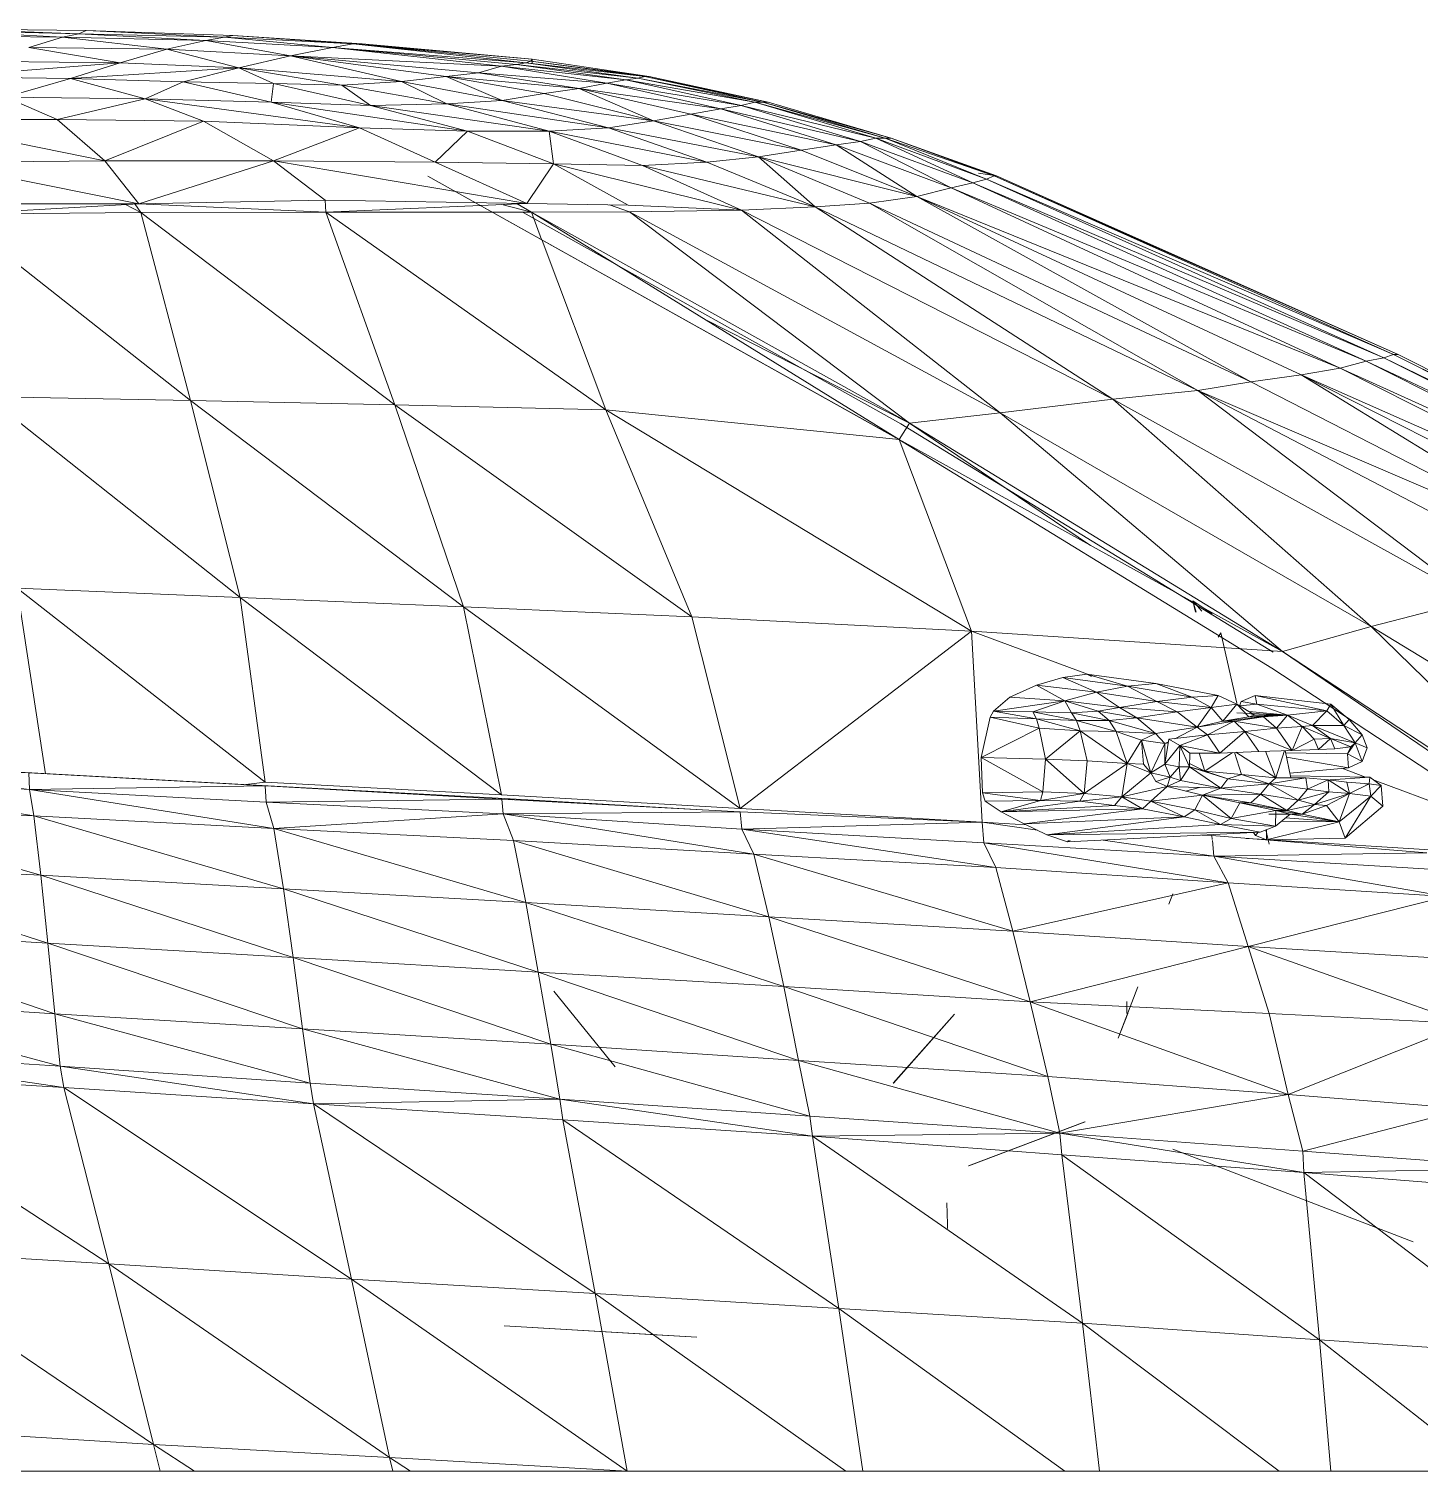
# Model space of a CAD drawing. Header units: inches. Extents: x 9610 to 15331, y -316 to 681.
# Drawn here: x 15116.47 to 15147.54, y 0 to 32.22 of the extents above; entities that cross this region are included whole.
import ezdxf

# ---------------------------------------------------------------- set-up
doc = ezdxf.new("R2010")
doc.units = ezdxf.units.IN
doc.header["$MEASUREMENT"] = 0
doc.linetypes.add('Aligning Line 1_8_', pattern=[0.25, 0.125, -0.125])
doc.linetypes.add('Grid Line 1_2_', pattern=[0.875, 0.5, -0.125, 0.125, -0.125])
for name, color, linetype, lineweight in [('0-2', 55, 'Continuous', 9), ('0-4', 130, 'Continuous', 5), ('A-FLOR-LEVL-1', 51, 'Grid Line 1_2_', 9), ('A-GENM', 5, 'Continuous', 9), ('C-TOPO-2', 55, 'Continuous', 9), ('G-ANNO-SYMB', 111, 'Aligning Line 1_8_', 9)]:
    doc.layers.add(name, color=color, linetype=linetype, lineweight=lineweight)

# ---------------------------------------------------------------- blocks, each defined once
blk = doc.blocks.new('Land_Rover_Evoque_-_SUV_Car_Vehicle_Automobile_13067 - Land Rover EVOQUE_dwg-1230547-BUILDING SECTION - NORTH_SOUTH AT ELEVATOR AND COURTYARD - LOOKING EAST')
at = {"layer": 'A-GENM'}
for p, q in [((-2004.269, 32.036), (-2007.426, 32.072)), ((-2003.904, 32.112), (-2007.105, 32.187)), ((-2007.105, 32.187), (-2004.269, 32.036)), ((-2006.985, 32.224), (-2003.74, 32.188)), ((-2006.985, 32.224), (-2003.904, 32.112)), ((-2004.269, 32.036), (-2005.021, 31.806)), ((-2003.904, 32.112), (-2004.269, 32.036)), ((-2004.269, 32.036), (-2001.94, 31.77)), ((-2004.269, 32.036), (-2001.068, 31.962)), ((-2003.74, 32.188), (-2003.904, 32.112)), ((-2003.904, 32.112), (-2000.651, 32.038)), ((-2003.904, 32.112), (-2001.068, 31.962)), ((-2003.74, 32.188), (-2000.467, 32.075)), ((-2003.74, 32.188), (-2000.651, 32.038)), ((-2001.94, 31.77), (-2001.068, 31.962)), ((-2000.651, 32.038), (-2001.068, 31.962)), ((-1999.178, 31.619), (-2001.068, 31.962)), ((-1998.24, 31.81), (-2001.068, 31.962)), ((-2000.467, 32.075), (-2000.651, 32.038)), ((-1998.24, 31.81), (-2000.651, 32.038)), ((-1997.778, 31.887), (-2000.651, 32.038)), ((-1997.572, 31.886), (-2000.467, 32.075)), ((-1997.778, 31.887), (-2000.467, 32.075)), ((-2002.979, 31.463), (-2005.021, 31.806)), ((-2001.94, 31.77), (-2005.021, 31.806)), ((-2002.979, 31.463), (-2001.94, 31.77)), ((-2000.329, 31.35), (-2001.94, 31.77)), ((-1999.178, 31.619), (-2001.94, 31.77)), ((-2000.329, 31.35), (-1999.178, 31.619)), ((-1999.178, 31.619), (-1998.24, 31.81)), ((-1996.697, 31.046), (-1999.178, 31.619)), ((-1999.178, 31.619), (-1995.696, 31.161)), ((-1999.178, 31.619), (-1994.977, 31.238)), ((-1999.178, 31.619), (-1994.462, 31.392)), ((-1998.24, 31.81), (-1997.778, 31.887)), ((-1994.462, 31.392), (-1998.24, 31.81)), ((-1998.24, 31.81), (-1994.128, 31.43)), ((-1998.24, 31.81), (-1993.921, 31.468)), ((-1993.921, 31.468), (-1997.778, 31.887)), ((-1997.778, 31.887), (-1993.807, 31.505)), ((-1997.778, 31.887), (-1993.778, 31.543)), ((-1997.778, 31.887), (-1997.572, 31.886)), ((-1993.778, 31.543), (-1997.572, 31.886)), ((-2006.871, 31.153), (-2002.979, 31.463)), ((-2005.926, 31.499), (-2002.979, 31.463)), ((-2002.979, 31.463), (-2004.089, 31.117)), ((-2004.089, 31.117), (-2000.329, 31.35)), ((-2002.979, 31.463), (-2000.329, 31.35)), ((-2000.329, 31.35), (-2001.57, 31.043)), ((-2000.329, 31.35), (-1999.558, 31.006)), ((-2000.329, 31.35), (-1998.03, 30.969)), ((-2000.329, 31.35), (-1996.697, 31.046)), ((-1994.977, 31.238), (-1994.462, 31.392)), ((-1994.462, 31.392), (-1994.128, 31.43)), ((-1994.462, 31.392), (-1992.113, 31.01)), ((-1994.462, 31.392), (-1991.689, 31.086)), ((-1994.128, 31.43), (-1993.921, 31.468)), ((-1994.128, 31.43), (-1993.921, 31.468)), ((-1994.128, 31.43), (-1991.689, 31.086)), ((-1994.128, 31.43), (-1991.42, 31.123)), ((-1993.921, 31.468), (-1993.807, 31.505)), ((-1993.921, 31.468), (-1993.807, 31.505)), ((-1993.921, 31.468), (-1991.42, 31.123)), ((-1993.921, 31.468), (-1991.262, 31.162)), ((-1993.807, 31.505), (-1993.778, 31.543)), ((-1993.807, 31.505), (-1993.778, 31.543)), ((-1993.807, 31.505), (-1991.162, 31.161)), ((-1993.807, 31.505), (-1991.262, 31.162)), ((-1993.778, 31.543), (-1991.162, 31.161)), ((-1993.778, 31.448), (-1993.778, 31.543)), ((-2006.871, 31.153), (-2004.089, 31.117)), ((-2006.871, 31.153), (-2004.089, 31.117)), ((-2004.089, 31.117), (-2005.534, 30.694)), ((-2004.089, 31.117), (-2001.57, 31.043)), ((-2004.089, 31.117), (-2002.42, 30.658)), ((-2004.089, 31.117), (-2001.57, 31.043)), ((-2001.57, 31.043), (-2002.42, 30.658)), ((-2001.57, 31.043), (-1999.558, 31.006)), ((-2001.57, 31.043), (-1999.606, 30.583)), ((-2001.57, 31.043), (-1999.558, 31.006)), ((-1999.558, 31.006), (-1999.606, 30.583)), ((-1999.558, 31.006), (-1998.03, 30.969)), ((-1999.558, 31.006), (-1997.386, 30.509)), ((-1999.558, 31.006), (-1998.03, 30.969)), ((-1998.03, 30.969), (-1996.697, 31.046)), ((-1998.03, 30.969), (-1996.697, 31.046)), ((-1998.03, 30.969), (-1997.386, 30.509)), ((-1998.03, 30.969), (-1995.686, 30.548)), ((-1996.697, 31.046), (-1995.696, 31.161)), ((-1996.697, 31.046), (-1995.696, 31.161)), ((-1996.697, 31.046), (-1995.686, 30.548)), ((-1996.697, 31.046), (-1994.447, 30.625)), ((-1995.696, 31.161), (-1994.977, 31.238)), ((-1995.696, 31.161), (-1994.977, 31.238)), ((-1995.696, 31.161), (-1994.447, 30.625)), ((-1995.696, 31.161), (-1993.511, 30.779)), ((-1995.696, 31.161), (-1992.728, 30.894)), ((-1994.977, 31.238), (-1992.728, 30.894)), ((-1994.977, 31.238), (-1992.113, 31.01)), ((-1992.728, 30.894), (-1992.113, 31.01)), ((-1992.113, 31.01), (-1991.689, 31.086)), ((-1992.113, 31.01), (-1989.563, 30.435)), ((-1992.113, 31.01), (-1989.112, 30.512)), ((-1991.689, 31.086), (-1991.42, 31.123)), ((-1989.112, 30.512), (-1991.689, 31.086)), ((-1991.689, 31.086), (-1988.805, 30.588)), ((-1991.42, 31.123), (-1991.262, 31.162)), ((-1988.805, 30.588), (-1991.42, 31.123)), ((-1991.42, 31.123), (-1988.629, 30.588)), ((-1991.162, 31.161), (-1991.262, 31.162)), ((-1988.509, 30.587), (-1991.262, 31.162)), ((-1988.629, 30.588), (-1991.262, 31.162)), ((-1991.162, 31.161), (-1988.509, 30.587)), ((-2005.534, 30.694), (-2004.388, 30.196)), ((-2005.534, 30.694), (-2002.42, 30.658)), ((-2004.388, 30.196), (-2002.42, 30.658)), ((-2002.42, 30.658), (-2001.118, 30.16)), ((-2002.42, 30.658), (-1997.638, 30.009)), ((-2002.42, 30.658), (-1999.606, 30.583)), ((-1995.686, 30.548), (-1994.447, 30.625)), ((-1994.447, 30.625), (-1993.511, 30.779)), ((-1992.071, 30.012), (-1994.447, 30.625)), ((-1994.447, 30.625), (-1991.069, 30.166)), ((-1993.511, 30.779), (-1992.728, 30.894)), ((-1993.511, 30.779), (-1991.069, 30.166)), ((-1992.728, 30.894), (-1991.069, 30.166)), ((-1992.728, 30.894), (-1990.232, 30.321)), ((-1992.728, 30.894), (-1989.563, 30.435)), ((-1997.638, 30.009), (-1999.606, 30.583)), ((-1999.606, 30.583), (-1995.222, 29.934)), ((-1999.606, 30.583), (-1997.386, 30.509)), ((-1997.386, 30.509), (-1995.686, 30.548)), ((-1995.222, 29.934), (-1997.386, 30.509)), ((-1997.386, 30.509), (-1993.401, 29.935)), ((-1993.401, 29.935), (-1995.686, 30.548)), ((-1995.686, 30.548), (-1992.071, 30.012)), ((-1991.069, 30.166), (-1990.232, 30.321)), ((-1990.232, 30.321), (-1989.563, 30.435)), ((-1990.232, 30.321), (-1987.773, 29.516)), ((-1990.232, 30.321), (-1986.986, 29.631)), ((-1989.563, 30.435), (-1989.112, 30.512)), ((-1989.563, 30.435), (-1986.986, 29.631)), ((-1989.563, 30.435), (-1986.448, 29.707)), ((-1989.112, 30.512), (-1988.805, 30.588)), ((-1989.112, 30.512), (-1986.448, 29.707)), ((-1989.112, 30.512), (-1986.104, 29.784)), ((-1988.805, 30.588), (-1988.629, 30.588)), ((-1988.805, 30.588), (-1986.104, 29.784)), ((-1988.805, 30.588), (-1985.893, 29.783)), ((-1988.509, 30.587), (-1988.629, 30.588)), ((-1985.76, 29.782), (-1988.629, 30.588)), ((-1988.629, 30.588), (-1985.893, 29.783)), ((-1988.509, 30.587), (-1985.76, 29.782)), ((-2007.883, 30.193), (-2004.388, 30.196)), ((-2007.883, 30.193), (-2003.321, 29.275)), ((-2004.388, 30.196), (-2001.118, 30.16)), ((-2004.388, 30.196), (-2003.321, 29.275)), ((-2001.118, 30.16), (-2003.321, 29.275)), ((-2001.118, 30.16), (-1997.638, 30.009)), ((-2001.118, 30.16), (-1999.556, 29.278)), ((-1997.638, 30.009), (-1999.556, 29.278)), ((-1997.638, 30.009), (-1995.222, 29.934)), ((-1997.638, 30.009), (-1995.942, 29.242)), ((-1993.401, 29.935), (-1992.071, 30.012)), ((-1992.071, 30.012), (-1991.069, 30.166)), ((-1992.071, 30.012), (-1988.72, 29.362)), ((-1992.071, 30.012), (-1989.877, 29.246)), ((-1991.069, 30.166), (-1988.72, 29.362)), ((-1991.069, 30.166), (-1987.773, 29.516)), ((-1995.222, 29.934), (-1995.942, 29.242)), ((-1995.222, 29.934), (-1993.401, 29.935)), ((-1995.222, 29.934), (-1993.301, 29.206)), ((-1993.401, 29.935), (-1989.877, 29.246)), ((-1993.401, 29.935), (-1991.315, 29.169)), ((-1993.401, 29.935), (-1993.301, 29.206)), ((-1986.986, 29.631), (-1986.448, 29.707)), ((-1986.448, 29.707), (-1986.104, 29.784)), ((-1986.448, 29.707), (-1983.934, 28.787)), ((-1986.448, 29.707), (-1984.423, 28.673)), ((-1986.104, 29.784), (-1985.893, 29.783)), ((-1986.104, 29.784), (-1983.628, 28.863)), ((-1986.104, 29.784), (-1983.934, 28.787)), ((-1985.76, 29.782), (-1985.893, 29.783)), ((-1985.893, 29.783), (-1983.457, 28.94)), ((-1985.893, 29.783), (-1983.628, 28.863)), ((-1985.76, 29.782), (-1983.41, 28.939)), ((-1985.76, 29.782), (-1983.457, 28.94)), ((-1988.72, 29.362), (-1989.877, 29.246)), ((-1988.72, 29.362), (-1987.773, 29.516)), ((-1988.72, 29.362), (-1985.189, 28.48)), ((-1988.72, 29.362), (-1986.247, 28.327)), ((-1988.72, 29.362), (-1987.461, 28.25)), ((-1987.773, 29.516), (-1986.986, 29.631)), ((-1987.773, 29.516), (-1985.189, 28.48)), ((-1986.986, 29.631), (-1984.423, 28.673)), ((-1986.986, 29.631), (-1985.189, 28.48)), ((-2003.321, 29.275), (-2007.147, 29.234)), ((-2002.563, 28.316), (-2007.147, 29.234)), ((-1999.556, 29.278), (-2003.321, 29.275)), ((-2002.563, 28.316), (-2003.321, 29.275)), ((-1999.556, 29.278), (-2002.563, 28.316)), ((-1993.895, 28.322), (-1999.556, 29.278)), ((-1995.942, 29.242), (-1999.556, 29.278)), ((-1999.556, 29.278), (-1998.4, 28.395)), ((-1993.301, 29.206), (-1995.942, 29.242)), ((-1993.895, 28.322), (-1995.942, 29.242)), ((-1993.301, 29.206), (-1993.895, 28.322)), ((-1991.315, 29.169), (-1993.301, 29.206)), ((-1989.105, 28.172), (-1993.301, 29.206)), ((-1993.301, 29.206), (-1991.638, 28.285)), ((-1989.877, 29.246), (-1991.315, 29.169)), ((-1987.461, 28.25), (-1991.315, 29.169)), ((-1991.315, 29.169), (-1989.105, 28.172)), ((-1987.461, 28.25), (-1989.877, 29.246)), ((-1983.41, 28.939), (-1983.813, 29.002)), ((-1996.105, 28.934), (-1985.588, 23.046)), ((-1996.105, 28.934), (-1985.579, 23.047)), ((-1983.934, 28.787), (-1984.423, 28.673)), ((-1984.423, 28.673), (-1983.934, 28.787)), ((-1984.423, 28.673), (-1983.934, 28.787)), ((-1983.628, 28.863), (-1983.934, 28.787)), ((-1983.628, 28.863), (-1983.934, 28.787)), ((-1983.934, 28.787), (-1983.628, 28.863)), ((-1974.757, 24.875), (-1983.934, 28.787)), ((-1975.149, 24.799), (-1983.934, 28.787)), ((-1983.457, 28.94), (-1983.628, 28.863)), ((-1983.457, 28.94), (-1983.628, 28.863)), ((-1983.628, 28.863), (-1983.457, 28.94)), ((-1974.538, 24.951), (-1983.628, 28.863)), ((-1974.757, 24.875), (-1983.628, 28.863)), ((-1983.41, 28.939), (-1983.457, 28.94)), ((-1983.41, 28.939), (-1983.457, 28.94)), ((-1974.435, 24.95), (-1983.457, 28.94)), ((-1974.538, 24.951), (-1983.457, 28.94)), ((-1983.457, 28.94), (-1983.41, 28.939)), ((-1974.435, 24.95), (-1983.41, 28.939)), ((-1998.4, 28.395), (-2002.563, 28.316)), ((-1993.895, 28.322), (-1998.4, 28.395)), ((-1998.4, 28.395), (-1998.385, 28.126)), ((-1985.189, 28.48), (-1986.247, 28.327)), ((-1985.189, 28.48), (-1986.247, 28.327)), ((-1986.247, 28.327), (-1985.189, 28.48)), ((-1984.423, 28.673), (-1985.189, 28.48)), ((-1984.423, 28.673), (-1985.189, 28.48)), ((-1985.189, 28.48), (-1984.423, 28.673)), ((-1975.732, 24.645), (-1985.189, 28.48)), ((-1976.606, 24.492), (-1985.189, 28.48)), ((-1977.73, 24.338), (-1985.189, 28.48)), ((-1975.149, 24.799), (-1984.423, 28.673)), ((-1975.732, 24.645), (-1984.423, 28.673)), ((-2002.563, 28.316), (-2006.687, 28.082)), ((-2002.515, 28.123), (-2006.687, 28.082)), ((-2006.687, 28.082), (-2002.515, 28.123)), ((-2001.407, 23.918), (-2006.687, 28.082)), ((-2002.563, 28.316), (-2006.682, 28.312)), ((-2002.859, 28.299), (-2002.515, 28.123)), ((-2002.515, 28.123), (-2002.653, 28.315)), ((-2002.563, 28.316), (-1998.385, 28.126)), ((-1998.385, 28.126), (-2002.515, 28.123)), ((-2002.515, 28.123), (-1998.385, 28.126)), ((-2001.407, 23.918), (-2002.515, 28.123)), ((-1996.845, 23.825), (-2002.515, 28.123)), ((-1993.895, 28.322), (-1998.385, 28.126)), ((-1993.797, 28.13), (-1998.385, 28.126)), ((-1993.797, 28.13), (-1998.385, 28.126)), ((-1996.845, 23.825), (-1998.385, 28.126)), ((-1992.13, 23.714), (-1998.385, 28.126)), ((-1993.797, 28.13), (-1994.455, 28.298)), ((-1993.797, 28.13), (-1994.115, 28.312)), ((-1985.547, 23.398), (-1993.978, 28.117)), ((-1991.638, 28.285), (-1993.895, 28.322)), ((-1991.605, 28.132), (-1993.797, 28.13)), ((-1985.579, 23.047), (-1993.797, 28.13)), ((-1993.567, 27.521), (-1993.797, 28.13)), ((-1985.348, 23.412), (-1993.797, 28.13)), ((-1985.348, 23.412), (-1993.797, 28.13)), ((-1991.605, 28.132), (-1992.052, 28.292)), ((-1989.105, 28.172), (-1991.638, 28.285)), ((-1989.105, 28.172), (-1991.605, 28.132)), ((-1991.605, 28.132), (-1989.105, 28.172)), ((-1983.328, 23.644), (-1991.605, 28.132)), ((-1983.328, 23.644), (-1991.605, 28.132)), ((-1985.348, 23.412), (-1991.605, 28.132)), ((-1987.461, 28.25), (-1989.105, 28.172)), ((-1987.461, 28.25), (-1989.105, 28.172)), ((-1989.105, 28.172), (-1987.461, 28.25)), ((-1980.81, 23.953), (-1989.105, 28.172)), ((-1983.328, 23.644), (-1989.105, 28.172)), ((-1986.247, 28.327), (-1987.461, 28.25)), ((-1986.247, 28.327), (-1987.461, 28.25)), ((-1987.461, 28.25), (-1986.247, 28.327)), ((-1980.81, 23.953), (-1987.461, 28.25)), ((-1978.913, 24.146), (-1987.461, 28.25)), ((-1977.73, 24.338), (-1986.247, 28.327)), ((-1978.913, 24.146), (-1986.247, 28.327)), ((-1992.13, 23.714), (-1993.556, 27.493)), ((-1985.349, 23.412), (-1989.929, 25.738)), ((-1974.757, 24.875), (-1975.149, 24.799)), ((-1974.538, 24.951), (-1974.757, 24.875)), ((-1966.069, 20.502), (-1974.757, 24.875)), ((-1965.813, 20.521), (-1974.757, 24.875)), ((-1965.671, 20.52), (-1974.538, 24.951)), ((-1974.435, 24.95), (-1974.538, 24.951)), ((-1974.538, 24.951), (-1965.813, 20.521)), ((-1965.671, 20.52), (-1974.435, 24.95)), ((-1976.606, 24.492), (-1977.73, 24.338)), ((-1975.732, 24.645), (-1976.606, 24.492)), ((-1967.199, 20.33), (-1976.606, 24.492)), ((-1976.606, 24.492), (-1968.128, 20.196)), ((-1976.606, 24.492), (-1969.329, 20.023)), ((-1975.149, 24.799), (-1975.732, 24.645)), ((-1966.538, 20.446), (-1975.732, 24.645)), ((-1975.732, 24.645), (-1967.199, 20.33)), ((-1966.538, 20.446), (-1975.149, 24.799)), ((-1966.069, 20.502), (-1975.149, 24.799)), ((-1977.73, 24.338), (-1978.913, 24.146)), ((-1969.329, 20.023), (-1977.73, 24.338)), ((-2005.964, 24.01), (-2000.301, 19.52)), ((-2005.964, 24.01), (-2001.407, 23.918)), ((-2000.301, 19.52), (-2001.407, 23.918)), ((-2001.407, 23.918), (-1995.309, 19.313)), ((-2001.407, 23.918), (-1996.845, 23.825)), ((-1980.81, 23.953), (-1983.328, 23.644)), ((-1980.81, 23.953), (-1978.913, 24.146)), ((-1972.733, 19.465), (-1980.81, 23.953)), ((-1975.038, 18.868), (-1980.81, 23.953)), ((-1969.329, 20.023), (-1978.913, 24.146)), ((-1970.684, 19.85), (-1978.913, 24.146)), ((-1972.733, 19.465), (-1978.913, 24.146)), ((-1995.309, 19.313), (-1996.845, 23.825)), ((-1996.845, 23.825), (-1990.211, 19.087)), ((-1996.845, 23.825), (-1992.13, 23.714)), ((-1990.211, 19.087), (-1992.13, 23.714)), ((-1992.13, 23.714), (-1983.969, 18.765)), ((-1992.13, 23.714), (-1985.579, 23.047)), ((-1985.348, 23.412), (-1983.328, 23.644)), ((-1975.038, 18.868), (-1983.328, 23.644)), ((-1983.328, 23.644), (-1975.038, 18.868)), ((-1983.328, 23.644), (-1977.019, 18.309)), ((-1985.349, 23.412), (-1985.579, 23.047)), ((-1985.546, 23.398), (-1977.232, 18.294)), ((-1985.349, 23.412), (-1985.348, 23.412)), ((-1977.019, 18.309), (-1985.348, 23.412)), ((-1985.348, 23.412), (-1977.019, 18.309)), ((-1981.305, 20.681), (-1985.348, 23.411)), ((-1985.588, 23.046), (-1977.258, 17.943)), ((-1979.015, 19.414), (-1985.579, 23.047)), ((-1983.969, 18.765), (-1985.579, 23.047)), ((-2005.282, 19.728), (-2000.301, 19.52)), ((-2005.282, 19.728), (-2004.649, 15.583)), ((-2005.282, 19.728), (-1999.74, 15.391)), ((-2000.301, 19.52), (-1995.309, 19.313)), ((-2000.301, 19.52), (-1999.74, 15.391)), ((-2000.301, 19.52), (-1994.46, 15.107)), ((-1978.591, 19.156), (-1979.024, 19.441)), ((-1979.024, 19.441), (-1978.967, 19.193)), ((-1978.822, 19.213), (-1979.024, 19.441)), ((-1978.947, 19.195), (-1979.024, 19.441)), ((-1972.733, 19.465), (-1975.038, 18.868)), ((-1995.309, 19.313), (-1990.211, 19.087)), ((-1995.309, 19.313), (-1994.46, 15.107)), ((-1995.309, 19.313), (-1989.133, 14.804)), ((-1990.211, 19.087), (-1983.969, 18.765)), ((-1990.211, 19.087), (-1989.133, 14.804)), ((-1977.019, 18.309), (-1978.813, 19.302)), ((-1983.969, 18.765), (-1989.133, 14.804)), ((-1983.969, 18.765), (-1983.728, 14.501)), ((-1983.969, 18.765), (-1981.378, 17.806)), ((-1983.969, 18.765), (-1977.019, 18.309)), ((-1978.397, 18.731), (-1978.456, 18.634)), ((-1978.397, 18.731), (-1978.038, 17.161)), ((-1977.019, 18.309), (-1975.038, 18.868)), ((-1967.018, 13.976), (-1975.038, 18.868)), ((-1975.038, 18.868), (-1967.018, 13.976)), ((-1975.038, 18.868), (-1969.191, 13.168)), ((-1970.193, 13.666), (-1977.019, 18.309)), ((-1969.191, 13.168), (-1977.019, 18.309)), ((-1977.019, 18.309), (-1969.191, 13.168)), ((-1981.924, 17.731), (-1982.513, 17.558)), ((-1981.391, 17.808), (-1981.924, 17.731)), ((-1980.479, 17.54), (-1981.924, 17.731)), ((-1981.924, 17.731), (-1981.177, 17.406)), ((-1979.851, 17.598), (-1981.391, 17.808)), ((-1981.391, 17.808), (-1981.288, 17.756)), ((-1980.479, 17.54), (-1981.391, 17.808)), ((-1977.258, 17.943), (-1971.012, 13.838)), ((-1982.513, 17.558), (-1983.113, 17.289)), ((-1981.177, 17.406), (-1982.513, 17.558)), ((-1982.513, 17.558), (-1981.882, 17.213)), ((-1981.177, 17.406), (-1981.882, 17.213)), ((-1980.479, 17.54), (-1981.177, 17.406)), ((-1981.177, 17.406), (-1980.66, 17.06)), ((-1981.177, 17.406), (-1979.829, 17.195)), ((-1979.851, 17.598), (-1980.479, 17.54)), ((-1980.479, 17.54), (-1979.036, 17.291)), ((-1980.479, 17.54), (-1979.829, 17.195)), ((-1979.851, 17.598), (-1978.454, 17.33)), ((-1979.851, 17.598), (-1979.036, 17.291)), ((-1983.113, 17.289), (-1983.475, 16.982)), ((-1981.882, 17.213), (-1983.475, 16.982)), ((-1981.882, 17.213), (-1983.113, 17.289)), ((-1981.882, 17.213), (-1982.6, 16.963)), ((-1981.882, 17.213), (-1981.734, 16.944)), ((-1981.882, 17.213), (-1981.138, 16.983)), ((-1981.882, 17.213), (-1980.66, 17.06)), ((-1980.66, 17.06), (-1979.829, 17.195)), ((-1979.036, 17.291), (-1979.829, 17.195)), ((-1978.613, 17.061), (-1979.829, 17.195)), ((-1979.829, 17.195), (-1979.376, 16.965)), ((-1978.454, 17.33), (-1979.036, 17.291)), ((-1979.036, 17.291), (-1978.613, 17.061)), ((-1978.454, 17.33), (-1978.613, 17.061)), ((-1978.613, 17.061), (-1978.04, 17.138)), ((-1978.454, 17.33), (-1978.04, 17.138)), ((-1978.352, 16.754), (-1978.04, 17.138)), ((-1977.637, 16.889), (-1978.04, 17.138)), ((-1977.769, 16.85), (-1978.04, 17.138)), ((-1977.94, 17.194), (-1977.979, 17.1)), ((-1977.976, 17.099), (-1977.593, 17.138)), ((-1977.632, 17.329), (-1977.94, 17.194)), ((-1977.593, 17.138), (-1977.94, 17.194)), ((-1977.632, 17.329), (-1975.939, 17.139)), ((-1977.593, 17.138), (-1977.632, 17.329)), ((-1976.032, 16.985), (-1977.632, 17.329)), ((-1977.593, 17.138), (-1976.909, 16.889)), ((-1977.593, 17.138), (-1976.032, 16.985)), ((-1976.032, 16.985), (-1975.939, 17.139)), ((-1975.939, 17.139), (-1975.533, 16.793)), ((-1975.939, 17.139), (-1975.648, 16.659)), ((-1983.551, 16.847), (-1983.75, 15.945)), ((-1983.475, 16.982), (-1983.551, 16.847)), ((-1982.452, 16.598), (-1983.551, 16.847)), ((-1982.511, 16.81), (-1983.551, 16.847)), ((-1983.475, 16.982), (-1982.511, 16.81)), ((-1983.475, 16.982), (-1982.6, 16.963)), ((-1981.734, 16.944), (-1982.6, 16.963)), ((-1981.618, 16.772), (-1982.6, 16.963)), ((-1982.511, 16.81), (-1982.6, 16.963)), ((-1981.618, 16.772), (-1982.511, 16.81)), ((-1981.539, 16.541), (-1982.511, 16.81)), ((-1982.452, 16.598), (-1982.511, 16.81)), ((-1981.734, 16.944), (-1981.138, 16.983)), ((-1981.734, 16.944), (-1981.618, 16.772)), ((-1981.734, 16.944), (-1980.888, 16.772)), ((-1981.618, 16.772), (-1980.888, 16.772)), ((-1981.618, 16.772), (-1980.733, 16.523)), ((-1981.618, 16.772), (-1981.539, 16.541)), ((-1981.138, 16.983), (-1980.66, 17.06)), ((-1980.888, 16.772), (-1981.138, 16.983)), ((-1981.138, 16.983), (-1980.275, 16.83)), ((-1980.888, 16.772), (-1980.275, 16.83)), ((-1979.86, 16.484), (-1980.888, 16.772)), ((-1980.888, 16.772), (-1980.733, 16.523)), ((-1980.66, 17.06), (-1979.376, 16.965)), ((-1980.66, 17.06), (-1980.275, 16.83)), ((-1979.376, 16.965), (-1980.275, 16.83)), ((-1978.923, 16.619), (-1980.275, 16.83)), ((-1979.86, 16.484), (-1980.275, 16.83)), ((-1978.613, 17.061), (-1979.376, 16.965)), ((-1978.923, 16.619), (-1979.376, 16.965)), ((-1978.923, 16.619), (-1978.613, 17.061)), ((-1978.352, 16.754), (-1978.613, 17.061)), ((-1977.769, 16.85), (-1978.352, 16.754)), ((-1977.442, 16.85), (-1978.352, 16.754)), ((-1977.442, 16.85), (-1978.101, 16.754)), ((-1977.753, 16.927), (-1978.043, 16.945)), ((-1977.637, 16.889), (-1977.769, 16.85)), ((-1977.769, 16.85), (-1976.909, 16.889)), ((-1977.769, 16.85), (-1977.442, 16.85)), ((-1977.767, 16.969), (-1976.909, 16.889)), ((-1977.637, 16.889), (-1977.753, 16.927)), ((-1976.909, 16.889), (-1977.702, 16.928)), ((-1976.909, 16.889), (-1977.695, 16.924)), ((-1977.637, 16.889), (-1976.909, 16.889)), ((-1976.909, 16.889), (-1977.442, 16.85)), ((-1977.442, 16.85), (-1977.154, 16.601)), ((-1976.909, 16.889), (-1977.154, 16.601)), ((-1976.909, 16.889), (-1976.032, 16.985)), ((-1976.909, 16.889), (-1976.581, 16.639)), ((-1976.909, 16.889), (-1976.353, 16.659)), ((-1976.032, 16.985), (-1976.353, 16.659)), ((-1976.032, 16.985), (-1975.648, 16.659)), ((-1975.648, 16.659), (-1975.533, 16.793)), ((-1975.533, 16.793), (-1975.242, 16.447)), ((-1982.452, 16.598), (-1983.75, 15.945)), ((-1981.539, 16.541), (-1982.452, 16.598)), ((-1982.316, 15.907), (-1982.452, 16.598)), ((-1981.539, 16.541), (-1982.316, 15.907)), ((-1980.733, 16.523), (-1981.539, 16.541)), ((-1980.491, 15.812), (-1981.539, 16.541)), ((-1981.539, 16.541), (-1981.383, 15.869)), ((-1979.86, 16.484), (-1980.733, 16.523)), ((-1980.167, 16.331), (-1980.733, 16.523)), ((-1980.733, 16.523), (-1980.491, 15.812)), ((-1979.86, 16.484), (-1980.167, 16.331)), ((-1978.923, 16.619), (-1979.86, 16.484)), ((-1979.86, 16.484), (-1979.648, 16.255)), ((-1978.692, 16.447), (-1979.561, 16.351)), ((-1978.923, 16.619), (-1979.427, 16.365)), ((-1978.692, 16.447), (-1979.312, 16.216)), ((-1978.352, 16.754), (-1978.923, 16.619)), ((-1978.101, 16.754), (-1978.923, 16.619)), ((-1978.923, 16.619), (-1978.692, 16.447)), ((-1978.101, 16.754), (-1978.692, 16.447)), ((-1978.692, 16.447), (-1977.861, 16.524)), ((-1978.692, 16.447), (-1977.861, 16.524)), ((-1978.422, 16.044), (-1978.692, 16.447)), ((-1978.422, 16.044), (-1977.861, 16.524)), ((-1978.352, 16.754), (-1978.101, 16.754)), ((-1978.101, 16.754), (-1977.861, 16.524)), ((-1978.101, 16.754), (-1977.154, 16.601)), ((-1977.861, 16.524), (-1977.154, 16.601)), ((-1977.154, 16.601), (-1977.861, 16.524)), ((-1976.807, 16.102), (-1977.861, 16.524)), ((-1977.551, 16.082), (-1977.861, 16.524)), ((-1977.154, 16.601), (-1976.581, 16.639)), ((-1977.154, 16.601), (-1976.581, 16.639)), ((-1976.807, 16.102), (-1977.154, 16.601)), ((-1976.807, 16.102), (-1976.581, 16.639)), ((-1976.581, 16.639), (-1976.353, 16.659)), ((-1976.581, 16.639), (-1976.353, 16.659)), ((-1976.311, 16.351), (-1976.581, 16.639)), ((-1975.949, 16.371), (-1976.581, 16.639)), ((-1975.949, 16.371), (-1976.353, 16.659)), ((-1975.396, 16.275), (-1976.353, 16.659)), ((-1975.648, 16.659), (-1976.353, 16.659)), ((-1975.949, 16.371), (-1976.353, 16.659)), ((-1975.396, 16.275), (-1975.648, 16.659)), ((-1975.648, 16.659), (-1975.242, 16.447)), ((-1975.396, 16.275), (-1975.242, 16.447)), ((-1975.242, 16.447), (-1975.127, 16.16)), ((-1980.167, 16.331), (-1980.491, 15.812)), ((-1980.167, 16.331), (-1980.127, 15.793)), ((-1980.167, 16.331), (-1979.963, 15.601)), ((-1980.167, 16.331), (-1979.648, 16.255)), ((-1979.963, 15.601), (-1979.648, 16.255)), ((-1979.57, 16.294), (-1979.648, 16.255)), ((-1979.648, 16.255), (-1979.574, 16.269)), ((-1979.647, 15.794), (-1979.648, 16.255)), ((-1979.561, 16.351), (-1979.647, 15.794)), ((-1979.312, 16.216), (-1979.647, 15.794)), ((-1979.312, 16.216), (-1979.561, 16.351)), ((-1979.312, 16.216), (-1979.329, 15.736)), ((-1978.422, 16.044), (-1979.312, 16.216)), ((-1979.09, 16.043), (-1979.312, 16.216)), ((-1979.312, 16.216), (-1979.1, 15.736)), ((-1976.311, 16.351), (-1976.807, 16.102)), ((-1976.215, 16.121), (-1976.807, 16.102)), ((-1976.311, 16.351), (-1975.949, 16.371)), ((-1976.215, 16.121), (-1976.311, 16.351)), ((-1976.215, 16.121), (-1975.949, 16.371)), ((-1976.215, 16.121), (-1975.853, 16.14)), ((-1975.949, 16.371), (-1975.853, 16.14)), ((-1975.396, 16.275), (-1975.949, 16.371)), ((-1975.949, 16.371), (-1975.491, 16.179)), ((-1975.949, 16.371), (-1975.853, 16.14)), ((-1975.491, 16.179), (-1975.853, 16.14)), ((-1975.594, 16.177), (-1975.491, 16.179)), ((-1975.396, 16.275), (-1975.57, 16.025)), ((-1975.491, 16.179), (-1975.57, 16.025)), ((-1975.396, 16.275), (-1975.491, 16.179)), ((-1975.396, 16.275), (-1975.127, 16.16)), ((-1975.396, 16.275), (-1975.241, 15.852)), ((-1975.127, 16.16), (-1975.241, 15.852)), ((-2005.018, 15.599), (-2010.288, 15.844)), ((-2010.288, 15.844), (-2005.002, 15.233)), ((-2004.951, 15.6), (-2010.223, 15.887)), ((-1983.75, 15.945), (-1983.721, 15.157)), ((-1982.316, 15.907), (-1983.75, 15.945)), ((-1983.75, 15.945), (-1982.374, 15.177)), ((-1982.316, 15.907), (-1982.374, 15.177)), ((-1981.383, 15.869), (-1982.316, 15.907)), ((-1982.316, 15.907), (-1981.452, 15.139)), ((-1981.383, 15.869), (-1981.452, 15.139)), ((-1980.491, 15.812), (-1981.452, 15.139)), ((-1980.491, 15.812), (-1981.383, 15.869)), ((-1980.491, 15.812), (-1980.606, 15.063)), ((-1980.127, 15.793), (-1980.491, 15.812)), ((-1979.963, 15.601), (-1980.491, 15.812)), ((-1980.127, 15.793), (-1979.963, 15.601)), ((-1979.963, 15.601), (-1979.647, 15.794)), ((-1979.531, 15.505), (-1979.647, 15.794)), ((-1979.531, 15.505), (-1979.647, 15.794)), ((-1979.329, 15.736), (-1979.647, 15.794)), ((-1979.09, 16.043), (-1979.1, 15.736)), ((-1978.758, 15.64), (-1979.098, 15.81)), ((-1978.422, 16.044), (-1979.09, 16.043)), ((-1978.883, 16.043), (-1979.09, 16.043)), ((-1978.883, 16.043), (-1978.422, 16.044)), ((-1978.758, 15.64), (-1978.883, 16.043)), ((-1978.138, 16.056), (-1978.758, 15.64)), ((-1977.551, 16.082), (-1978.422, 16.044)), ((-1978.093, 16.058), (-1977.936, 15.564)), ((-1977.172, 15.487), (-1978.065, 16.06)), ((-1976.807, 16.102), (-1977.551, 16.082)), ((-1977.172, 15.487), (-1977.398, 16.086)), ((-1976.972, 16.097), (-1977.172, 15.487)), ((-1976.96, 16.096), (-1976.906, 16.099)), ((-1976.836, 15.487), (-1976.96, 16.098)), ((-1976.95, 16.05), (-1975.57, 16.025)), ((-1976.93, 15.953), (-1975.549, 15.717)), ((-1975.57, 16.025), (-1975.241, 15.852)), ((-1975.57, 16.025), (-1975.549, 15.717)), ((-1975.241, 15.852), (-1975.549, 15.717)), ((-2005.002, 15.233), (-2010.288, 15.517)), ((-2004.905, 14.638), (-2010.288, 15.517)), ((-2005.002, 15.233), (-2010.288, 15.517)), ((-1999.74, 15.314), (-2005.018, 15.599)), ((-2005.018, 15.599), (-2005.002, 15.233)), ((-2004.997, 15.597), (-2004.951, 15.6)), ((-1999.675, 15.313), (-2004.951, 15.6)), ((-2004.904, 15.592), (-2004.951, 15.6)), ((-1979.963, 15.601), (-1980.606, 15.063)), ((-1979.963, 15.601), (-1979.847, 15.409)), ((-1979.963, 15.601), (-1979.531, 15.505)), ((-1979.847, 15.409), (-1979.531, 15.505)), ((-1979.598, 15.294), (-1979.531, 15.505)), ((-1979.329, 15.736), (-1979.531, 15.505)), ((-1979.302, 15.429), (-1979.531, 15.505)), ((-1979.302, 15.429), (-1979.531, 15.505)), ((-1979.1, 15.736), (-1979.329, 15.736)), ((-1979.302, 15.429), (-1979.329, 15.736)), ((-1979.1, 15.736), (-1979.302, 15.429)), ((-1978.758, 15.64), (-1979.1, 15.736)), ((-1978.238, 15.468), (-1979.1, 15.736)), ((-1978.401, 15.256), (-1979.1, 15.736)), ((-1977.936, 15.564), (-1978.758, 15.64)), ((-1978.758, 15.64), (-1977.936, 15.564)), ((-1978.238, 15.468), (-1978.758, 15.64)), ((-1978.238, 15.468), (-1978.401, 15.256)), ((-1978.238, 15.468), (-1977.936, 15.564)), ((-1978.238, 15.468), (-1977.319, 15.353)), ((-1977.172, 15.487), (-1977.936, 15.564)), ((-1977.936, 15.564), (-1977.172, 15.487)), ((-1977.319, 15.353), (-1977.936, 15.564)), ((-1976.498, 15.487), (-1977.319, 15.353)), ((-1977.319, 15.353), (-1977.172, 15.487)), ((-1976.498, 15.487), (-1977.172, 15.487)), ((-1976.858, 15.596), (-1975.549, 15.717)), ((-1975.067, 15.507), (-1976.845, 15.534)), ((-1976.002, 15.449), (-1976.498, 15.487)), ((-1976.459, 15.238), (-1976.498, 15.487)), ((-1975.956, 15.443), (-1975.067, 15.507)), ((-1975.698, 15.704), (-1975.17, 15.508)), ((-1975.086, 15.353), (-1975.067, 15.507)), ((-1974.817, 15.315), (-1975.067, 15.507)), ((-1999.74, 15.314), (-2005.002, 15.233)), ((-1999.717, 14.949), (-2005.002, 15.233)), ((-1999.551, 14.355), (-2005.002, 15.233)), ((-2004.905, 14.638), (-2005.002, 15.233)), ((-2005.002, 15.233), (-1999.717, 14.949)), ((-2000.175, 15.344), (-1999.74, 15.391)), ((-1999.74, 15.391), (-1994.46, 15.107)), ((-1994.459, 15.011), (-1999.74, 15.314)), ((-1999.74, 15.314), (-1999.717, 14.949)), ((-1994.394, 15.026), (-1999.675, 15.313)), ((-1982.374, 15.177), (-1983.721, 15.157)), ((-1983.721, 15.157), (-1983.664, 14.965)), ((-1983.721, 15.157), (-1982.423, 14.985)), ((-1982.374, 15.177), (-1982.423, 14.985)), ((-1982.374, 15.177), (-1981.452, 15.139)), ((-1979.598, 15.294), (-1980.606, 15.063)), ((-1979.598, 15.294), (-1979.963, 14.967)), ((-1979.847, 15.409), (-1979.598, 15.294)), ((-1979.598, 15.294), (-1979.302, 15.429)), ((-1979.598, 15.294), (-1978.805, 15.102)), ((-1979.598, 15.294), (-1978.401, 15.256)), ((-1978.401, 15.256), (-1979.302, 15.429)), ((-1978.401, 15.256), (-1979.302, 15.429)), ((-1978.871, 15.271), (-1979.186, 15.194)), ((-1978.805, 15.102), (-1978.401, 15.256)), ((-1977.319, 15.353), (-1978.401, 15.256)), ((-1977.512, 15.122), (-1978.401, 15.256)), ((-1977.512, 15.122), (-1978.401, 15.256)), ((-1977.319, 15.353), (-1977.512, 15.122)), ((-1976.459, 15.238), (-1977.319, 15.353)), ((-1977.319, 15.353), (-1976.67, 14.988)), ((-1976.459, 15.238), (-1976.67, 14.988)), ((-1975.982, 15.18), (-1976.67, 14.988)), ((-1976.002, 15.449), (-1976.459, 15.238)), ((-1975.982, 15.18), (-1976.459, 15.238)), ((-1975.982, 15.18), (-1976.309, 14.892)), ((-1976.002, 15.449), (-1975.582, 15.391)), ((-1975.982, 15.18), (-1976.002, 15.449)), ((-1976.002, 15.449), (-1975.523, 15.142)), ((-1975.982, 15.18), (-1975.523, 15.142)), ((-1975.523, 15.142), (-1975.582, 15.391)), ((-1975.086, 15.353), (-1975.582, 15.391)), ((-1975.523, 15.142), (-1975.582, 15.391)), ((-1975.523, 15.142), (-1975.086, 15.353)), ((-1975.158, 15.352), (-1975.086, 15.353)), ((-1975.046, 15.084), (-1975.086, 15.353)), ((-1975.086, 15.353), (-1974.817, 15.315)), ((-1975.046, 15.084), (-1974.817, 15.315)), ((-1974.975, 15.436), (-1970.193, 13.666)), ((-1974.777, 14.854), (-1974.817, 15.315)), ((-2004.905, 14.638), (-2010.253, 14.884)), ((-2004.751, 13.313), (-2010.253, 14.884)), ((-1994.459, 15.011), (-1999.717, 14.949)), ((-1994.426, 14.685), (-1999.717, 14.949)), ((-1999.551, 14.355), (-1999.717, 14.949)), ((-1999.717, 14.949), (-1994.426, 14.685)), ((-1994.46, 15.107), (-1989.133, 14.804)), ((-1989.132, 14.727), (-1994.459, 15.011)), ((-1994.459, 15.011), (-1994.426, 14.685)), ((-1989.978, 14.772), (-1994.394, 15.026)), ((-1994.222, 14.999), (-1994.394, 15.026)), ((-1982.423, 14.985), (-1983.664, 14.965)), ((-1983.664, 14.965), (-1983.303, 14.734)), ((-1982.423, 14.985), (-1983.303, 14.734)), ((-1983.303, 14.734), (-1981.547, 14.966)), ((-1983.303, 14.734), (-1980.77, 14.871)), ((-1982.423, 14.985), (-1981.452, 15.139)), ((-1982.423, 14.985), (-1981.547, 14.966)), ((-1981.452, 15.139), (-1981.547, 14.966)), ((-1981.547, 14.966), (-1980.606, 15.063)), ((-1981.547, 14.966), (-1980.77, 14.871)), ((-1981.452, 15.139), (-1980.606, 15.063)), ((-1980.606, 15.063), (-1980.77, 14.871)), ((-1980.77, 14.871), (-1980.147, 14.794)), ((-1980.606, 15.063), (-1980.147, 14.794)), ((-1980.606, 15.063), (-1979.963, 14.967)), ((-1980.147, 14.794), (-1979.963, 14.967)), ((-1978.805, 15.102), (-1979.963, 14.967)), ((-1979.219, 14.621), (-1979.963, 14.967)), ((-1978.978, 14.775), (-1979.963, 14.967)), ((-1978.805, 15.102), (-1978.978, 14.775)), ((-1978.805, 15.102), (-1977.512, 15.122)), ((-1978.805, 15.102), (-1977.724, 14.929)), ((-1978.805, 15.102), (-1977.974, 14.93)), ((-1978.805, 15.102), (-1978.167, 14.583)), ((-1977.974, 14.93), (-1978.167, 14.583)), ((-1977.724, 14.929), (-1977.974, 14.93)), ((-1977.974, 14.93), (-1976.922, 14.757)), ((-1977.974, 14.93), (-1977.172, 14.757)), ((-1977.724, 14.929), (-1977.512, 15.122)), ((-1977.724, 14.929), (-1976.922, 14.757)), ((-1976.67, 14.988), (-1977.512, 15.122)), ((-1976.922, 14.757), (-1977.512, 15.122)), ((-1976.67, 14.988), (-1977.512, 15.122)), ((-1976.922, 14.757), (-1976.67, 14.988)), ((-1976.922, 14.757), (-1976.309, 14.892)), ((-1976.67, 14.988), (-1976.309, 14.892)), ((-1976.67, 14.988), (-1976.309, 14.892)), ((-1976.578, 14.68), (-1976.309, 14.892)), ((-1976.578, 14.68), (-1976.041, 14.873)), ((-1975.523, 15.142), (-1976.309, 14.892)), ((-1976.309, 14.892), (-1976.041, 14.873)), ((-1976.309, 14.892), (-1976.041, 14.873)), ((-1975.523, 15.142), (-1976.041, 14.873)), ((-1975.523, 15.142), (-1976.041, 14.873)), ((-1975.758, 14.508), (-1976.041, 14.873)), ((-1975.523, 15.142), (-1975.758, 14.508)), ((-1975.046, 15.084), (-1975.758, 14.508)), ((-1975.046, 15.084), (-1975.622, 14.142)), ((-1975.622, 14.142), (-1974.777, 14.854)), ((-1975.523, 15.142), (-1975.046, 15.084)), ((-1975.046, 15.084), (-1974.777, 14.854)), ((-1999.551, 14.355), (-2004.905, 14.638)), ((-1999.333, 13.01), (-2004.905, 14.638)), ((-2004.905, 14.638), (-2004.751, 13.313)), ((-1999.551, 14.355), (-1994.426, 14.685)), ((-1989.132, 14.727), (-1994.426, 14.685)), ((-1989.097, 14.343), (-1994.426, 14.685)), ((-1988.827, 13.787), (-1994.426, 14.685)), ((-1994.192, 14.089), (-1994.426, 14.685)), ((-1994.426, 14.685), (-1989.097, 14.343)), ((-1989.133, 14.804), (-1983.728, 14.501)), ((-1983.728, 14.501), (-1989.132, 14.727)), ((-1989.132, 14.727), (-1989.097, 14.343)), ((-1983.728, 14.501), (-1989.097, 14.343)), ((-1982.744, 14.443), (-1983.728, 14.501)), ((-1983.728, 14.501), (-1983.688, 14.04)), ((-1983.728, 14.501), (-1982.493, 14.318)), ((-1983.303, 14.734), (-1980.147, 14.794)), ((-1983.303, 14.734), (-1982.789, 14.465)), ((-1980.147, 14.794), (-1982.789, 14.465)), ((-1982.789, 14.465), (-1979.219, 14.621)), ((-1979.219, 14.621), (-1982.285, 14.216)), ((-1980.147, 14.794), (-1979.219, 14.621)), ((-1979.219, 14.621), (-1978.978, 14.775)), ((-1979.219, 14.621), (-1978.407, 14.449)), ((-1978.407, 14.449), (-1978.978, 14.775)), ((-1978.978, 14.775), (-1978.167, 14.583)), ((-1978.407, 14.449), (-1978.167, 14.583)), ((-1977.172, 14.757), (-1978.167, 14.583)), ((-1977.174, 14.411), (-1978.167, 14.583)), ((-1977.374, 14.103), (-1975.758, 14.508)), ((-1977.327, 14.68), (-1976.847, 14.68)), ((-1977.174, 14.411), (-1977.172, 14.757)), ((-1977.174, 14.411), (-1976.847, 14.68)), ((-1976.847, 14.68), (-1977.172, 14.757)), ((-1976.922, 14.757), (-1977.172, 14.757)), ((-1977.172, 14.757), (-1976.578, 14.68)), ((-1977.04, 14.521), (-1975.758, 14.508)), ((-1976.95, 14.596), (-1975.758, 14.508)), ((-1976.922, 14.757), (-1976.578, 14.68)), ((-1975.758, 14.508), (-1976.847, 14.68)), ((-1976.847, 14.68), (-1976.578, 14.68)), ((-1975.758, 14.508), (-1976.578, 14.68)), ((-1975.758, 14.508), (-1975.622, 14.142)), ((-1994.192, 14.089), (-1999.551, 14.355)), ((-1993.918, 12.707), (-1999.551, 14.355)), ((-1999.551, 14.355), (-1999.333, 13.01)), ((-1983.688, 14.04), (-1989.097, 14.343)), ((-1983.422, 13.483), (-1989.097, 14.343)), ((-1988.827, 13.787), (-1989.097, 14.343)), ((-1989.097, 14.343), (-1983.688, 14.04)), ((-1982.789, 14.465), (-1982.285, 14.216)), ((-1982.285, 14.216), (-1978.407, 14.449)), ((-1977.519, 14.276), (-1982.285, 14.216)), ((-1981.819, 14.062), (-1982.285, 14.216)), ((-1981.819, 14.062), (-1977.519, 14.276)), ((-1978.596, 14.198), (-1978.822, 14.211)), ((-1978.596, 14.198), (-1973.793, 13.817)), ((-1978.596, 14.198), (-1978.589, 14.111)), ((-1977.519, 14.276), (-1978.407, 14.449)), ((-1977.174, 14.411), (-1978.407, 14.449)), ((-1977.669, 14.269), (-1977.625, 14.198)), ((-1977.567, 14.274), (-1977.625, 14.198)), ((-1977.625, 14.198), (-1977.374, 14.103)), ((-1977.519, 14.276), (-1977.174, 14.411)), ((-1977.39, 14.327), (-1977.316, 14.007)), ((-1977.374, 14.332), (-1977.374, 14.103)), ((-1988.827, 13.787), (-1994.192, 14.089)), ((-1988.491, 12.385), (-1994.192, 14.089)), ((-1994.192, 14.089), (-1993.918, 12.707)), ((-1983.688, 14.04), (-1978.557, 13.737)), ((-1978.234, 13.142), (-1983.688, 14.04)), ((-1983.422, 13.483), (-1983.688, 14.04)), ((-1983.688, 14.04), (-1978.557, 13.737)), ((-1981.819, 14.062), (-1981.8, 14.089)), ((-1981.819, 14.062), (-1981.763, 14.089)), ((-1981.024, 14.101), (-1978.557, 13.737)), ((-1978.587, 14.089), (-1978.557, 13.737)), ((-1977.832, 14.137), (-1977.395, 14.11)), ((-1977.374, 14.103), (-1975.622, 14.142)), ((-1977.297, 14.104), (-1970.193, 13.666)), ((-2004.751, 13.313), (-2010.161, 13.597)), ((-2010.161, 13.597), (-2004.594, 11.796)), ((-1983.043, 12.063), (-1988.827, 13.787)), ((-1983.422, 13.483), (-1988.827, 13.787)), ((-1988.827, 13.787), (-1988.491, 12.385)), ((-1973.793, 13.817), (-1978.557, 13.737)), ((-1978.557, 13.737), (-1973.733, 13.452)), ((-1973.363, 12.838), (-1978.557, 13.737)), ((-1978.234, 13.142), (-1978.557, 13.737)), ((-1978.557, 13.737), (-1973.733, 13.452)), ((-1999.333, 13.01), (-2004.751, 13.313)), ((-2004.751, 13.313), (-1999.116, 11.474)), ((-2004.751, 13.313), (-2004.594, 11.796)), ((-1978.234, 13.142), (-1983.422, 13.483)), ((-1983.043, 12.063), (-1983.422, 13.483)), ((-1993.918, 12.707), (-1999.333, 13.01)), ((-1999.333, 13.01), (-1993.642, 11.151)), ((-1999.333, 13.01), (-1999.116, 11.474)), ((-1978.234, 13.142), (-1983.043, 12.063)), ((-1979.47, 12.897), (-1979.56, 12.666)), ((-1977.786, 11.721), (-1978.234, 13.142)), ((-1973.363, 12.838), (-1978.234, 13.142)), ((-1988.491, 12.385), (-1993.918, 12.707)), ((-1993.918, 12.707), (-1988.154, 10.829)), ((-1993.918, 12.707), (-1993.642, 11.151)), ((-1977.786, 11.721), (-1973.363, 12.838)), ((-1983.043, 12.063), (-1988.491, 12.385)), ((-1988.491, 12.385), (-1982.653, 10.488)), ((-1988.491, 12.385), (-1988.154, 10.829)), ((-2004.594, 11.796), (-2010.071, 12.118)), ((-2010.071, 12.118), (-2004.44, 10.221)), ((-1977.786, 11.721), (-1983.043, 12.063)), ((-1983.043, 12.063), (-1982.653, 10.488)), ((-1999.116, 11.474), (-2004.594, 11.796)), ((-2004.594, 11.796), (-2004.44, 10.221)), ((-2004.594, 11.796), (-1998.905, 9.88)), ((-1977.786, 11.721), (-1982.653, 10.488)), ((-1972.931, 9.996), (-1977.786, 11.721)), ((-1977.786, 11.721), (-1977.32, 10.223)), ((-1977.786, 11.721), (-1972.839, 11.418)), ((-1993.642, 11.151), (-1999.116, 11.474)), ((-1999.116, 11.474), (-1998.905, 9.88)), ((-1999.116, 11.474), (-1993.362, 9.539)), ((-1988.154, 10.829), (-1993.642, 11.151)), ((-1993.642, 11.151), (-1993.362, 9.539)), ((-1993.642, 11.151), (-1987.828, 9.177)), ((-1991.927, 9.036), (-1993.298, 10.726)), ((-1991.924, 9.036), (-1993.298, 10.726)), ((-1982.653, 10.488), (-1988.154, 10.829)), ((-1988.154, 10.829), (-1987.828, 9.177)), ((-1988.154, 10.829), (-1982.265, 8.817)), ((-1980.249, 10.823), (-1980.692, 9.67)), ((-2009.972, 10.562), (-2004.44, 10.221)), ((-2009.972, 10.562), (-2004.323, 9.049)), ((-1977.32, 10.223), (-1982.653, 10.488)), ((-1982.653, 10.488), (-1982.265, 8.817)), ((-1982.653, 10.488), (-1976.892, 8.418)), ((-1980.5, 10.226), (-1980.494, 10.495)), ((-2004.44, 10.221), (-1998.905, 9.88)), ((-2004.44, 10.221), (-2004.323, 9.049)), ((-2004.44, 10.221), (-1998.74, 8.67)), ((-1984.343, 10.209), (-1985.714, 8.672)), ((-1985.708, 8.672), (-1984.343, 10.209)), ((-1980.692, 9.67), (-1980.477, 10.228)), ((-1972.931, 9.996), (-1977.32, 10.223)), ((-1977.32, 10.223), (-1976.892, 8.418)), ((-1972.931, 9.996), (-1976.892, 8.418)), ((-1998.905, 9.88), (-1993.362, 9.539)), ((-1998.905, 9.88), (-1998.74, 8.67)), ((-1998.905, 9.88), (-1993.158, 8.309)), ((-2004.237, 8.569), (-2009.902, 9.41)), ((-2004.323, 9.049), (-2009.902, 9.41)), ((-1993.362, 9.539), (-1987.828, 9.177)), ((-1993.362, 9.539), (-1993.158, 8.309)), ((-1993.362, 9.539), (-1987.577, 7.929)), ((-2004.237, 8.569), (-2004.323, 9.049)), ((-2004.323, 9.049), (-1998.665, 8.209)), ((-2004.323, 9.049), (-1998.74, 8.67)), ((-1991.927, 9.036), (-1991.924, 9.036)), ((-1987.828, 9.177), (-1982.265, 8.817)), ((-1987.828, 9.177), (-1987.577, 7.929)), ((-1987.828, 9.177), (-1981.992, 7.549)), ((-2004.237, 8.569), (-2009.807, 8.929)), ((-2009.807, 8.929), (-2003.235, 4.632)), ((-1982.265, 8.817), (-1976.892, 8.418)), ((-1982.265, 8.817), (-1981.992, 7.549)), ((-2004.237, 8.569), (-1998.665, 8.209)), ((-2004.237, 8.569), (-2003.235, 4.632)), ((-2004.237, 8.569), (-1997.81, 4.291)), ((-1998.665, 8.209), (-1998.74, 8.67)), ((-1998.74, 8.67), (-1993.158, 8.309)), ((-1985.708, 8.672), (-1985.714, 8.672)), ((-1976.892, 8.418), (-1981.992, 7.549)), ((-1976.892, 8.418), (-1972.926, 8.095)), ((-1976.892, 8.418), (-1976.563, 7.151)), ((-1998.665, 8.209), (-1993.158, 8.309)), ((-1998.665, 8.209), (-1993.093, 7.848)), ((-1998.665, 8.209), (-1997.81, 4.291)), ((-1998.665, 8.209), (-1992.372, 3.968)), ((-1993.158, 8.309), (-1993.093, 7.848)), ((-1993.158, 8.309), (-1987.519, 7.487)), ((-1993.158, 8.309), (-1987.577, 7.929)), ((-1972.926, 8.095), (-1976.563, 7.151)), ((-1993.093, 7.848), (-1987.519, 7.487)), ((-1993.093, 7.848), (-1992.372, 3.968)), ((-1993.093, 7.848), (-1986.927, 3.637)), ((-1987.519, 7.487), (-1987.577, 7.929)), ((-1987.577, 7.929), (-1981.992, 7.549)), ((-1981.436, 7.805), (-1984.034, 6.824)), ((-1981.429, 7.806), (-1984.028, 6.824)), ((-1987.519, 7.487), (-1981.992, 7.549)), ((-1987.519, 7.487), (-1981.945, 7.069)), ((-1987.519, 7.487), (-1986.927, 3.637)), ((-1987.519, 7.487), (-1981.488, 3.305)), ((-1981.992, 7.549), (-1981.945, 7.069)), ((-1981.992, 7.549), (-1976.545, 6.67)), ((-1981.992, 7.549), (-1976.563, 7.151)), ((-1979.473, 7.192), (-1974.099, 5.122)), ((-1976.545, 6.67), (-1976.563, 7.151)), ((-1976.563, 7.151), (-1971.441, 6.771)), ((-1981.945, 7.069), (-1976.545, 6.67)), ((-1981.945, 7.069), (-1981.488, 3.305)), ((-1981.945, 7.069), (-1976.193, 2.934)), ((-1976.545, 6.67), (-1971.441, 6.771)), ((-1976.545, 6.67), (-1971.423, 6.271)), ((-1976.545, 6.67), (-1976.193, 2.934)), ((-1976.545, 6.67), (-1971.168, 2.593)), ((-1984.515, 5.997), (-1984.504, 5.517)), ((-1984.501, 5.421), (-1984.504, 5.517)), ((-2003.235, 4.632), (-2008.665, 4.954)), ((-2008.665, 4.954), (-2002.238, 0.599)), ((-2003.235, 4.632), (-2002.238, 0.599)), ((-2003.235, 4.632), (-1996.962, 0.306)), ((-2003.235, 4.632), (-1997.81, 4.291)), ((-1996.962, 0.306), (-1997.81, 4.291)), ((-1997.81, 4.291), (-1991.655, 0.002)), ((-1997.81, 4.291), (-1992.372, 3.968)), ((-1991.655, 0.002), (-1992.372, 3.968)), ((-1992.372, 3.968), (-1986.771, 0)), ((-1992.372, 3.968), (-1986.927, 3.637)), ((-1986.391, 0), (-1986.927, 3.637)), ((-1986.927, 3.637), (-1981.88, 0)), ((-1986.927, 3.637), (-1981.488, 3.305)), ((-1990.101, 2.994), (-1994.405, 3.244)), ((-1991.135, 3.053), (-1994.405, 3.244)), ((-1981.11, 0), (-1981.488, 3.305)), ((-1981.488, 3.305), (-1977.094, 0)), ((-1981.488, 3.305), (-1976.193, 2.934)), ((-1990.101, 2.994), (-1991.135, 3.053)), ((-1975.941, 0), (-1976.193, 2.934)), ((-1976.193, 2.934), (-1972.465, 0)), ((-1976.193, 2.934), (-1971.168, 2.593)), ((-2007.536, 0.922), (-2002.238, 0.599)), ((-2002.085, 0), (-2002.238, 0.599)), ((-2002.238, 0.599), (-2001.322, 0)), ((-2002.238, 0.599), (-1996.962, 0.306)), ((-1996.894, 0), (-1996.962, 0.306)), ((-1996.962, 0.306), (-1996.499, 0)), ((-1996.962, 0.306), (-1991.655, 0.002))]:
    blk.add_line(p, q, dxfattribs=at)
blk = doc.blocks.new('Land_Rover_Evoque_-_SUV_Car_Vehicle_Automobile_13067 - Land_Rover_Evoque_-_SUV_Car_Vehicle_Automobile_13067-1230553-BUILDING SECTION - NORTH_SOUTH AT ELEVATOR AND COURTYARD - LOOKING EAST')
blk.add_blockref('Land_Rover_Evoque_-_SUV_Car_Vehicle_Automobile_13067 - Land Rover EVOQUE_dwg-1230547-BUILDING SECTION - NORTH_SOUTH AT ELEVATOR AND COURTYARD - LOOKING EAST', (0, 0))
blk = doc.blocks.new('CTR  - Topography_rvt-2-BUILDING SECTION - NORTH_SOUTH AT ELEVATOR AND COURTYARD - LOOKING EAST')
at = {"layer": 'C-TOPO-2'}
for p, q in [((-1977.829, 0), (-2013.873, 0)), ((-2013.873, 0), (-1977.829, 0)), ((-2013.873, 0), (-1977.829, 0)), ((-1977.829, 0), (-1940.899, 0)), ((-1977.829, 0), (-1940.899, 0)), ((-1977.829, 0), (-1940.899, 0))]:
    blk.add_line(p, q, dxfattribs=at)
at = {"layer": '0-2'}
blk.add_blockref('Land_Rover_Evoque_-_SUV_Car_Vehicle_Automobile_13067 - Land_Rover_Evoque_-_SUV_Car_Vehicle_Automobile_13067-1230553-BUILDING SECTION - NORTH_SOUTH AT ELEVATOR AND COURTYARD - LOOKING EAST', (0, 0), dxfattribs=at)

msp = doc.modelspace()

# ---------------------------------------------------------------- linework, layer by layer
at = {"layer": 'A-FLOR-LEVL-1'}
msp.add_line((12953.526, 0), (15306.534, 0), dxfattribs=at)
at = {"layer": 'G-ANNO-SYMB'}
msp.add_line((15210.55, 0), (13049.446, 0), dxfattribs=at)

# ---------------------------------------------------------------- block references
at = {"layer": '0-4'}
msp.add_blockref('CTR  - Topography_rvt-2-BUILDING SECTION - NORTH_SOUTH AT ELEVATOR AND COURTYARD - LOOKING EAST', (17121.491, 0), dxfattribs=at)

doc.saveas('drawing.dxf')
